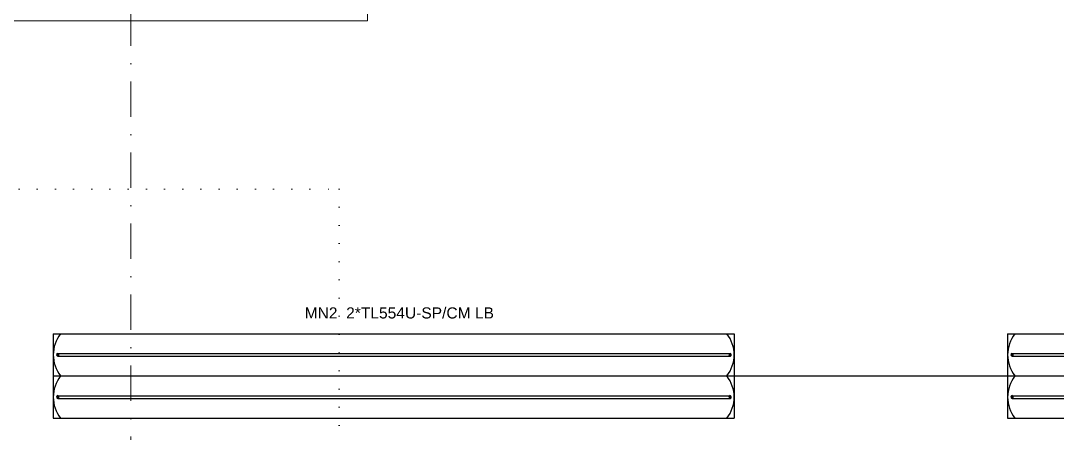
# Model space of a CAD drawing. Extents: x -1701 to 23780, y -363 to 7742.
# Drawn here: x 1203 to 1386.9, y 3729.8 to 3803 of the extents above; entities that cross this region are included whole.
import ezdxf

# ---------------------------------------------------------------- set-up
doc = ezdxf.new("R2010")
doc.units = 0
doc.header["$LTSCALE"] = 25
doc.header["$MEASUREMENT"] = 0
doc.linetypes.add('Audi$0$DASHDOT2', pattern=[0.5, 0.25, -0.125, 0, -0.125])
doc.linetypes.add('Audi$0$DOT2', pattern=[0.125, 0, -0.125])
doc.layers.get('0').update_dxf_attribs({"color": 9, "lineweight": 9})
for name, color, linetype, lineweight in [('31', 9, 'Continuous', 9), ('Audi$0$10', 8, 'Continuous', 9), ('Audi$0$14', 8, 'Continuous', 9), ('Audi$0$20', 8, 'Audi$0$DOT2', 9), ('Audi$0$24', 8, 'Audi$0$DASHDOT2', 9), ('Audi$0$35', 8, 'Continuous', 9), ('E-2x54 W SIVAÜSTÜ FLUORESAN YÜKSEK TAVAN ARMATÜRÜ', 7, 'Continuous', 30), ('E-KABLO', 7, 'Continuous', 30)]:
    doc.layers.add(name, color=color, linetype=linetype, lineweight=lineweight)
doc.styles.add('Arial', font='arial.ttf', dxfattribs={"height": 2.5})

# ---------------------------------------------------------------- blocks, each defined once
blk = doc.blocks.new('Audi$0$p-seksiyonel-5851')
at = {"layer": 'Audi$0$20'}
blk.add_lwpolyline([(-316.7, -1.22), (-316.7, -67.69), (99.99, -67.69), (99.99, -1.22)], dxfattribs=at)
blk = doc.blocks.new('Audi$0$P-AKS_AUDI')
at = {"layer": 'Audi$0$24'}
blk.add_lwpolyline([(-3500, -2590), (-3500, 1250)], dxfattribs=at)
blk = doc.blocks.new('Audi$0$p-zemin kat')
at = {"layer": 'Audi$0$14'}
blk.add_lwpolyline([(1184.5, 3760.39), (1184.5, 3803), (1264.5, 3803), (1264.5, 3863), (1382, 3863), (1382, 3879.3)], dxfattribs=at)
at = {"xscale": -1, "rotation": 90}
blk.add_blockref('Audi$0$p-seksiyonel-5851', (1191.81, 3456.46), dxfattribs=at)
at = {"layer": 'Audi$0$24'}
blk.add_blockref('Audi$0$P-AKS_AUDI', (4722.5, 2785), dxfattribs=at)
blk = doc.blocks.new('Audi')
at = {"layer": 'Audi$0$35'}
blk.add_lwpolyline([(1184.5, 2827), (1964.5, 2827), (1964.5, 2827), (2200.5, 2827), (2200.5, 3863), (1964.5, 3863), (1964.5, 3803), (1880.5, 3803), (1880.5, 3863), (1264.5, 3863), (1264.5, 3803), (1184.5, 3803)], close=True, dxfattribs=at)
at = {"layer": 'Audi$0$10'}
blk.add_blockref('Audi$0$p-zemin kat', (0, 0), dxfattribs=at)
blk = doc.blocks.new('1 50 2x54 W SIVAÜSTÜ FLUORESAN YÜKSEK TAVAN ARMATÜRÜ')
at = {"layer": 'E-2x54 W SIVAÜSTÜ FLUORESAN YÜKSEK TAVAN ARMATÜRÜ', "color": 4}
for p, q in [((-60.4, 7.5), (60.4, 7.5)), ((-60.4, 7.5), (-60.4, -7.5)), ((60.4, 7.5), (60.4, 0)), ((-60, 0), (-7.5, 0)), ((7.5, 0), (60, 0)), ((60.4, 0), (60.4, -7.5)), ((-60.4, -7.5), (60.4, -7.5))]:
    blk.add_line(p, q, dxfattribs=at)
at = {"layer": 'E-2x54 W SIVAÜSTÜ FLUORESAN YÜKSEK TAVAN ARMATÜRÜ', "color": 7}
for p, q in [((-59.64, 4), (59.66, 4)), ((-59.58, 3.5), (59.72, 3.5)), ((-60.4, 0), (60.4, 0)), ((-59.64, -3.5), (59.66, -3.5)), ((-59.58, -4), (59.72, -4))]:
    blk.add_line(p, q, dxfattribs=at)
for centre in [(-59.62, 3.81), (-59.62, 3.66), (59.68, 3.81), (59.68, 3.66), (-59.62, -3.69), (59.68, -3.69), (-59.62, -3.84), (59.68, -3.84)]:
    blk.add_circle(centre, 0.0548, dxfattribs=at)
for centre, radius, start, end in [((-54.33, 3.75), 6.07, 141.86, 218.14), ((54.33, 3.75), 6.07, 321.86, 38.14), ((-59.56, 3.76), 0.258, 106.8674, 266.7612), ((-59.66, 3.75), 0.26, 289.2244, 84.4042), ((59.74, 3.76), 0.258, 106.8674, 266.7612), ((59.64, 3.75), 0.26, 289.2244, 84.4042), ((-54.33, -3.75), 6.07, 141.86, 218.14), ((54.33, -3.75), 6.07, 321.86, 38.14), ((-59.56, -3.74), 0.258, 106.8674, 266.7612), ((-59.66, -3.75), 0.26, 289.2244, 84.4042), ((59.74, -3.74), 0.258, 106.8674, 266.7612), ((59.64, -3.75), 0.26, 289.2244, 84.4042)]:
    blk.add_arc(centre, radius, start, end, dxfattribs=at)
at = {"layer": 'E-2x54 W SIVAÜSTÜ FLUORESAN YÜKSEK TAVAN ARMATÜRÜ', "color": 7, "style": 'Arial'}
blk.add_text('MN2  2*TL554U-SP/CM LB', height=1.9754, dxfattribs=at).set_placement((-15.8, 10.2))
blk = doc.blocks.new('3.10 kotu elk')
for p in [(1269.17, -465), (1438.5, -465)]:
    blk.add_blockref('1 50 2x54 W SIVAÜSTÜ FLUORESAN YÜKSEK TAVAN ARMATÜRÜ', p)

msp = doc.modelspace()

# ---------------------------------------------------------------- linework, layer by layer
at = {"layer": 'E-KABLO', "color": 6}
msp.add_line((1328.27, 3740), (1379.4, 3740), dxfattribs=at)

# ---------------------------------------------------------------- block references
at = {"color": 6}
msp.add_blockref('Audi', (0, 0), dxfattribs=at)
at = {"layer": '31'}
msp.add_blockref('3.10 kotu elk', (0, 4205), dxfattribs=at)

doc.saveas('drawing.dxf')
